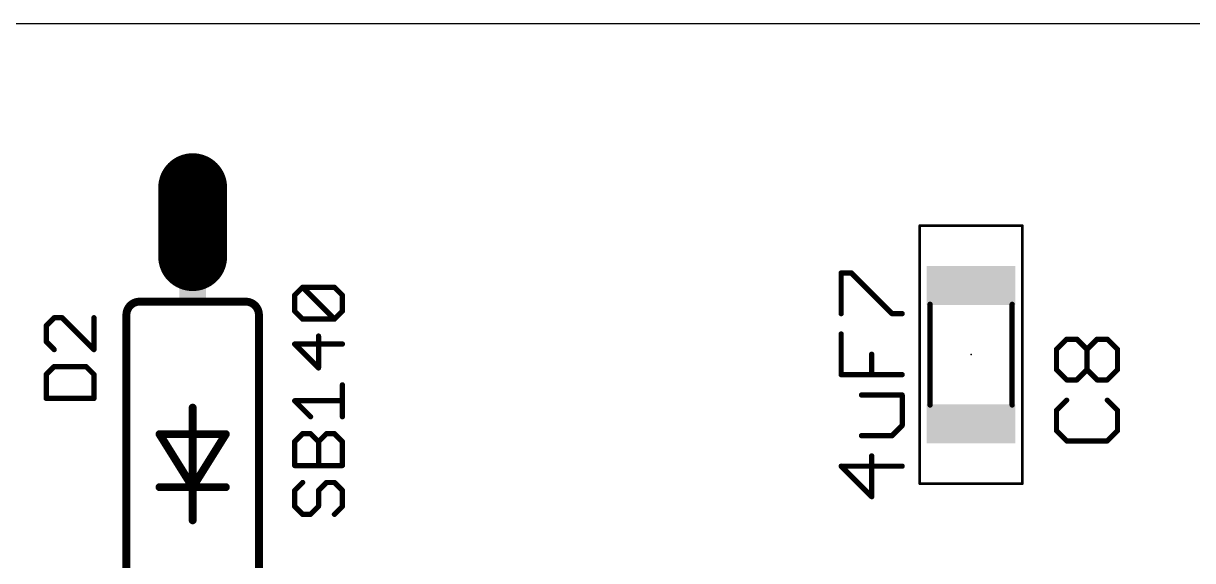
# Model space of a CAD drawing. Extents: x -7 to 105, y 1 to 61.
# Drawn here: x 53.9 to 76.32, y 46.85 to 57.15 of the extents above; entities that cross this region are included whole.
import ezdxf

# ---------------------------------------------------------------- set-up
doc = ezdxf.new("R2010")
doc.units = 0
for name, color, linetype in [('17', 110, 'CONTINUOUS'), ('20', 53, 'CONTINUOUS'), ('21', 253, 'CONTINUOUS'), ('23', 53, 'CONTINUOUS'), ('25', 253, 'CONTINUOUS'), ('27', 253, 'CONTINUOUS'), ('39', 12, 'CONTINUOUS'), ('44', 253, 'CONTINUOUS'), ('51', 253, 'CONTINUOUS')]:
    doc.layers.add(name, color=color, linetype=linetype)

# ---------------------------------------------------------------- blocks, each defined once
blk = doc.blocks.new('RECT')
blk.add_solid([(-0.5, -0.5), (0.5, -0.5), (-0.5, 0.5), (0.5, 0.5)])
blk = doc.blocks.new('LONGP100')
at = {"const_width": 1}
blk.add_lwpolyline([(-0.5, 0), (0.5, 0)], dxfattribs=at)
at = {"const_width": 0.5}
for points in [[(-0.5, 0.25, 1), (-0.5, -0.25)], [(0.5, -0.25, 1), (0.5, 0.25)]]:
    blk.add_lwpolyline(points, format="xyb", dxfattribs=at)

msp = doc.modelspace()

# ---------------------------------------------------------------- linework, layer by layer
at = {"layer": '20'}
msp.add_line((0, 57.15), (104.775, 57.15), dxfattribs=at)
at = {"layer": '21'}
for points, const_width in [([(56.134, 51.816, 0.4142), (55.88, 51.562)], 0.1524), ([(56.134, 51.8541, 1), (56.134, 51.7779)], 0.0762), ([(56.134, 51.7779, 1), (56.134, 51.8541)], 0.0762), ([(58.42, 51.562, 0.4142), (58.166, 51.816)], 0.1524), ([(58.166, 51.8541, 1), (58.166, 51.7779)], 0.0762), ([(58.166, 51.7779, 1), (58.166, 51.8541)], 0.0762), ([(55.9181, 51.562, 1), (55.8419, 51.562)], 0.0762), ([(55.8419, 51.562, 1), (55.9181, 51.562)], 0.0762), ([(58.4581, 51.562, 1), (58.3819, 51.562)], 0.0762), ([(58.3819, 51.562, 1), (58.4581, 51.562)], 0.0762), ([(57.1881, 49.784, 1), (57.1119, 49.784)], 0.0762), ([(56.515, 49.3141, 1), (56.515, 49.2379)], 0.0762), ([(56.5473, 49.2962, 1), (56.4827, 49.2558)], 0.0762), ([(57.8173, 49.2558, 1), (57.7527, 49.2962)], 0.0762), ([(57.785, 49.2379, 1), (57.785, 49.3141)], 0.0762), ([(56.515, 48.2981, 1), (56.515, 48.2219)], 0.0762), ([(57.1881, 48.26, 1), (57.1119, 48.26)], 0.0762), ([(57.15, 48.2981, 1), (57.15, 48.2219)], 0.0762), ([(57.1177, 48.2802, 1), (57.1823, 48.2398)], 0.0762), ([(57.1119, 48.26, 1), (57.1881, 48.26)], 0.0762), ([(57.1177, 48.2398, 1), (57.1823, 48.2802)], 0.0762), ([(57.15, 48.2219, 1), (57.15, 48.2981)], 0.0762), ([(57.785, 48.2219, 1), (57.785, 48.2981)], 0.0762), ([(57.1119, 47.625, 1), (57.1881, 47.625)], 0.0762)]:
    msp.add_lwpolyline(points, format="xyb", dxfattribs=dict(at, const_width=const_width))
at = {"layer": '21', "const_width": 0.1524}
for points in [[(58.166, 51.816), (56.134, 51.816)], [(55.88, 44.958), (55.88, 51.562)], [(58.42, 44.958), (58.42, 51.562)], [(57.15, 48.26), (57.15, 49.784)], [(56.515, 49.276), (57.785, 49.276)], [(57.15, 48.26), (56.515, 49.276)], [(57.785, 49.276), (57.15, 48.26)], [(56.515, 48.26), (57.15, 48.26)], [(57.15, 47.625), (57.15, 48.26)], [(57.15, 48.26), (57.785, 48.26)]]:
    msp.add_lwpolyline(points, dxfattribs=at)
at = {"layer": '23'}
for p in [(72.0725, 50.8), (57.15, 48.26)]:
    msp.add_point(p, dxfattribs=at)
at = {"layer": '25', "const_width": 0.1016}
for points in [[(54.495, 51.5074), (54.3425, 51.3549)], [(54.6476, 51.5074), (54.495, 51.5074)], [(55.2577, 50.8973), (54.6476, 51.5074)], [(55.2577, 51.5074), (55.2577, 50.8973)], [(54.3425, 51.3549), (54.3425, 51.0498)], [(73.7098, 50.9011), (73.9047, 51.096)], [(73.9047, 51.096), (74.0996, 51.096)], [(74.0996, 51.096), (74.2945, 50.9011)], [(74.2945, 50.9011), (74.4894, 51.096)], [(74.4894, 51.096), (74.6843, 51.096)], [(74.6843, 51.096), (74.8792, 50.9011)], [(54.3425, 51.0498), (54.495, 50.8973)], [(73.7098, 50.5113), (73.7098, 50.9011)], [(74.2945, 50.5113), (74.2945, 50.9011)], [(74.8792, 50.9011), (74.8792, 50.5113)], [(54.495, 50.5719), (54.3425, 50.4194)], [(54.3425, 50.4194), (54.3425, 49.9618)], [(55.1052, 50.5719), (54.495, 50.5719)], [(55.2577, 50.4194), (55.1052, 50.5719)], [(55.2577, 49.9618), (55.2577, 50.4194)], [(73.9047, 50.3164), (73.7098, 50.5113)], [(74.2945, 50.5113), (74.0996, 50.3164)], [(74.4894, 50.3164), (74.2945, 50.5113)], [(74.8792, 50.5113), (74.6843, 50.3164)], [(74.0996, 50.3164), (73.9047, 50.3164)], [(74.6843, 50.3164), (74.4894, 50.3164)], [(54.3425, 49.9618), (55.2577, 49.9618)], [(73.9047, 49.9266), (73.7098, 49.7317)], [(73.7098, 49.7317), (73.7098, 49.3419)], [(74.8792, 49.7317), (74.6843, 49.9266)], [(74.8792, 49.3419), (74.8792, 49.7317)], [(73.7098, 49.3419), (73.9047, 49.147)], [(74.6843, 49.147), (74.8792, 49.3419)], [(73.9047, 49.147), (74.6843, 49.147)]]:
    msp.add_lwpolyline(points, dxfattribs=at)
at = {"layer": '25', "const_width": 0.0508}
for points in [[(54.495, 51.5328, 1), (54.495, 51.482)], [(54.513, 51.4895, 1), (54.4771, 51.5254)], [(54.6655, 51.5254, 1), (54.6296, 51.4895)], [(54.6476, 51.482, 1), (54.6476, 51.5328)], [(55.2831, 51.5074, 1), (55.2323, 51.5074)], [(54.3679, 51.3549, 1), (54.3171, 51.3549)], [(54.3246, 51.3729, 1), (54.3605, 51.3369)], [(73.9047, 51.1214, 1), (73.9047, 51.0706)], [(73.9227, 51.078, 1), (73.8867, 51.114)], [(74.1176, 51.114, 1), (74.0816, 51.078)], [(74.0996, 51.0706, 1), (74.0996, 51.1214)], [(74.4894, 51.1214, 1), (74.4894, 51.0706)], [(74.5074, 51.078, 1), (74.4714, 51.114)], [(74.7023, 51.114, 1), (74.6663, 51.078)], [(74.6843, 51.0706, 1), (74.6843, 51.1214)], [(54.3171, 51.0498, 1), (54.3679, 51.0498)], [(54.3605, 51.0678, 1), (54.3246, 51.0319)], [(54.4771, 50.8794, 1), (54.513, 50.9153)], [(55.2323, 50.8973, 1), (55.2831, 50.8973)], [(55.2397, 50.8794, 1), (55.2757, 50.9153)], [(73.6918, 50.9191, 1), (73.7278, 50.8831)], [(73.7352, 50.9011, 1), (73.6844, 50.9011)], [(74.2765, 50.9191, 1), (74.3125, 50.8831)], [(74.3199, 50.9011, 1), (74.2691, 50.9011)], [(74.2765, 50.8831, 1), (74.3125, 50.9191)], [(74.9046, 50.9011, 1), (74.8538, 50.9011)], [(74.8612, 50.8831, 1), (74.8972, 50.9191)], [(54.3679, 50.4194, 1), (54.3171, 50.4194)], [(54.3246, 50.4374, 1), (54.3605, 50.4014)], [(54.495, 50.5973, 1), (54.495, 50.5465)], [(54.513, 50.554, 1), (54.4771, 50.5899)], [(55.1231, 50.5899, 1), (55.0872, 50.554)], [(55.1052, 50.5465, 1), (55.1052, 50.5973)], [(55.2831, 50.4194, 1), (55.2323, 50.4194)], [(55.2397, 50.4014, 1), (55.2757, 50.4374)], [(73.7278, 50.5293, 1), (73.6918, 50.4933)], [(73.6844, 50.5113, 1), (73.7352, 50.5113)], [(74.3125, 50.5293, 1), (74.2765, 50.4933)], [(74.2691, 50.5113, 1), (74.3199, 50.5113)], [(74.3125, 50.4933, 1), (74.2765, 50.5293)], [(74.8538, 50.5113, 1), (74.9046, 50.5113)], [(74.8972, 50.4933, 1), (74.8612, 50.5293)], [(73.9047, 50.3418, 1), (73.9047, 50.291)], [(73.8867, 50.2984, 1), (73.9227, 50.3344)], [(74.0816, 50.3344, 1), (74.1176, 50.2984)], [(74.0996, 50.291, 1), (74.0996, 50.3418)], [(74.4894, 50.3418, 1), (74.4894, 50.291)], [(74.4714, 50.2984, 1), (74.5074, 50.3344)], [(74.6663, 50.3344, 1), (74.7023, 50.2984)], [(74.6843, 50.291, 1), (74.6843, 50.3418)], [(54.3425, 49.9872, 1), (54.3425, 49.9364)], [(54.3171, 49.9618, 1), (54.3679, 49.9618)], [(55.2323, 49.9618, 1), (55.2831, 49.9618)], [(55.2577, 49.9364, 1), (55.2577, 49.9872)], [(73.6918, 49.7497, 1), (73.7278, 49.7137)], [(73.7352, 49.7317, 1), (73.6844, 49.7317)], [(73.9227, 49.9086, 1), (73.8867, 49.9446)], [(74.7023, 49.9446, 1), (74.6663, 49.9086)], [(74.9046, 49.7317, 1), (74.8538, 49.7317)], [(74.8612, 49.7137, 1), (74.8972, 49.7497)], [(73.7278, 49.3599, 1), (73.6918, 49.3239)], [(73.6844, 49.3419, 1), (73.7352, 49.3419)], [(74.8538, 49.3419, 1), (74.9046, 49.3419)], [(74.8972, 49.3239, 1), (74.8612, 49.3599)], [(73.9047, 49.1724, 1), (73.9047, 49.1216)], [(73.8867, 49.129, 1), (73.9227, 49.165)], [(74.6663, 49.165, 1), (74.7023, 49.129)], [(74.6843, 49.1216, 1), (74.6843, 49.1724)]]:
    msp.add_lwpolyline(points, format="xyb", dxfattribs=at)
at = {"layer": '27', "const_width": 0.1016}
for points in [[(69.5823, 51.5864), (69.5823, 52.366)], [(69.5823, 52.366), (69.7772, 52.366)], [(69.7772, 52.366), (70.5568, 51.5864)], [(59.105, 51.939), (59.2576, 52.0915)], [(59.2576, 52.0915), (59.8677, 52.0915)], [(59.8677, 51.4814), (59.2576, 52.0915)], [(59.8677, 52.0915), (60.0202, 51.939)], [(59.105, 51.6339), (59.105, 51.939)], [(60.0202, 51.939), (60.0202, 51.6339)], [(59.2576, 51.4814), (59.105, 51.6339)], [(60.0202, 51.6339), (59.8677, 51.4814)], [(70.5568, 51.5864), (70.7517, 51.5864)], [(59.8677, 51.4814), (59.2576, 51.4814)], [(59.5626, 50.5459), (59.5626, 51.156)], [(69.5823, 50.417), (69.5823, 51.1966)], [(60.0202, 51.0034), (59.105, 51.0034)], [(59.105, 51.0034), (59.5626, 50.5459)], [(70.167, 50.417), (70.167, 50.8068)], [(70.7517, 50.417), (69.5823, 50.417)], [(60.0202, 49.6103), (60.0202, 50.2205)], [(70.7517, 50.0272), (69.9721, 50.0272)], [(70.7517, 49.4425), (70.7517, 50.0272)], [(59.4101, 49.6103), (59.105, 49.9154)], [(59.105, 49.9154), (60.0202, 49.9154)], [(59.105, 49.1324), (59.2576, 49.2849)], [(59.2576, 49.2849), (59.4101, 49.2849)], [(59.4101, 49.2849), (59.5626, 49.1324)], [(59.5626, 49.1324), (59.7151, 49.2849)], [(59.7151, 49.2849), (59.8677, 49.2849)], [(59.8677, 49.2849), (60.0202, 49.1324)], [(70.5568, 49.2476), (70.7517, 49.4425)], [(59.105, 48.6748), (59.105, 49.1324)], [(59.5626, 48.6748), (59.5626, 49.1324)], [(60.0202, 49.1324), (60.0202, 48.6748)], [(69.9721, 49.2476), (70.5568, 49.2476)], [(70.167, 48.0782), (70.167, 48.8578)], [(60.0202, 48.6748), (59.105, 48.6748)], [(70.7517, 48.6629), (69.5823, 48.6629)], [(69.5823, 48.6629), (70.167, 48.0782)], [(59.2576, 48.3494), (59.105, 48.1969)], [(59.105, 48.1969), (59.105, 47.8918)], [(59.5626, 48.1969), (59.7151, 48.3494)], [(59.5626, 47.8918), (59.5626, 48.1969)], [(59.7151, 48.3494), (59.8677, 48.3494)], [(59.8677, 48.3494), (60.0202, 48.1969)], [(60.0202, 48.1969), (60.0202, 47.8918)], [(59.105, 47.8918), (59.2576, 47.7393)], [(59.2576, 47.7393), (59.4101, 47.7393)], [(59.4101, 47.7393), (59.5626, 47.8918)], [(60.0202, 47.8918), (59.8677, 47.7393)]]:
    msp.add_lwpolyline(points, dxfattribs=at)
at = {"layer": '27', "const_width": 0.0508}
for points in [[(69.6077, 52.366, 1), (69.5569, 52.366)], [(69.5823, 52.3914, 1), (69.5823, 52.3406)], [(69.7952, 52.384, 1), (69.7592, 52.348)], [(69.7772, 52.3406, 1), (69.7772, 52.3914)], [(59.2755, 52.1095, 1), (59.2396, 52.0735)], [(59.2576, 52.1169, 1), (59.2576, 52.0661)], [(59.2755, 52.0735, 1), (59.2396, 52.1095)], [(59.8856, 52.1095, 1), (59.8497, 52.0735)], [(59.8677, 52.0661, 1), (59.8677, 52.1169)], [(59.1304, 51.939, 1), (59.0796, 51.939)], [(59.0871, 51.9569, 1), (59.123, 51.921)], [(60.0456, 51.939, 1), (59.9948, 51.939)], [(60.0022, 51.921, 1), (60.0382, 51.9569)], [(59.123, 51.6519, 1), (59.0871, 51.6159)], [(59.0796, 51.6339, 1), (59.1304, 51.6339)], [(59.9948, 51.6339, 1), (60.0456, 51.6339)], [(60.0382, 51.6159, 1), (60.0022, 51.6519)], [(69.5569, 51.5864, 1), (69.6077, 51.5864)], [(70.5568, 51.6118, 1), (70.5568, 51.561)], [(70.5388, 51.5684, 1), (70.5748, 51.6044)], [(70.7517, 51.561, 1), (70.7517, 51.6118)], [(59.2576, 51.5068, 1), (59.2576, 51.456)], [(59.2396, 51.4634, 1), (59.2755, 51.4993)], [(59.8497, 51.4993, 1), (59.8856, 51.4634)], [(59.8497, 51.4634, 1), (59.8856, 51.4993)], [(59.8677, 51.456, 1), (59.8677, 51.5068)], [(59.588, 51.156, 1), (59.5372, 51.156)], [(69.6077, 51.1966, 1), (69.5569, 51.1966)], [(59.105, 51.0288, 1), (59.105, 50.978)], [(59.123, 51.0214, 1), (59.0871, 50.9855)], [(60.0202, 50.978, 1), (60.0202, 51.0288)], [(70.1924, 50.8068, 1), (70.1416, 50.8068)], [(59.5372, 50.5459, 1), (59.588, 50.5459)], [(59.5446, 50.5279, 1), (59.5806, 50.5638)], [(69.5823, 50.4424, 1), (69.5823, 50.3916)], [(69.5569, 50.417, 1), (69.6077, 50.417)], [(70.1416, 50.417, 1), (70.1924, 50.417)], [(70.7517, 50.3916, 1), (70.7517, 50.4424)], [(60.0456, 50.2205, 1), (59.9948, 50.2205)], [(69.9721, 50.0526, 1), (69.9721, 50.0018)], [(70.7771, 50.0272, 1), (70.7263, 50.0272)], [(70.7517, 50.0018, 1), (70.7517, 50.0526)], [(59.123, 49.9334, 1), (59.0871, 49.8974)], [(59.105, 49.9408, 1), (59.105, 49.89)], [(60.0202, 49.89, 1), (60.0202, 49.9408)], [(59.3921, 49.5924, 1), (59.428, 49.6283)], [(59.9948, 49.6103, 1), (60.0456, 49.6103)], [(59.2576, 49.3103, 1), (59.2576, 49.2595)], [(59.2755, 49.267, 1), (59.2396, 49.3029)], [(59.428, 49.3029, 1), (59.3921, 49.267)], [(59.4101, 49.2595, 1), (59.4101, 49.3103)], [(59.7151, 49.3103, 1), (59.7151, 49.2595)], [(59.7331, 49.267, 1), (59.6972, 49.3029)], [(59.8856, 49.3029, 1), (59.8497, 49.267)], [(59.8677, 49.2595, 1), (59.8677, 49.3103)], [(70.7263, 49.4425, 1), (70.7771, 49.4425)], [(70.7697, 49.4245, 1), (70.7337, 49.4605)], [(59.1304, 49.1324, 1), (59.0796, 49.1324)], [(59.0871, 49.1504, 1), (59.123, 49.1144)], [(59.5446, 49.1504, 1), (59.5806, 49.1144)], [(59.588, 49.1324, 1), (59.5372, 49.1324)], [(59.5446, 49.1144, 1), (59.5806, 49.1504)], [(60.0456, 49.1324, 1), (59.9948, 49.1324)], [(60.0022, 49.1144, 1), (60.0382, 49.1504)], [(69.9721, 49.273, 1), (69.9721, 49.2222)], [(70.5388, 49.2656, 1), (70.5748, 49.2296)], [(70.5568, 49.2222, 1), (70.5568, 49.273)], [(70.1924, 48.8578, 1), (70.1416, 48.8578)], [(59.105, 48.7002, 1), (59.105, 48.6494)], [(59.0796, 48.6748, 1), (59.1304, 48.6748)], [(59.5372, 48.6748, 1), (59.588, 48.6748)], [(59.9948, 48.6748, 1), (60.0456, 48.6748)], [(60.0202, 48.6494, 1), (60.0202, 48.7002)], [(69.6003, 48.6809, 1), (69.5643, 48.6449)], [(69.5823, 48.6883, 1), (69.5823, 48.6375)], [(70.7517, 48.6375, 1), (70.7517, 48.6883)], [(59.1304, 48.1969, 1), (59.0796, 48.1969)], [(59.0871, 48.2149, 1), (59.123, 48.1789)], [(59.2755, 48.3315, 1), (59.2396, 48.3674)], [(59.5446, 48.2149, 1), (59.5806, 48.1789)], [(59.588, 48.1969, 1), (59.5372, 48.1969)], [(59.7151, 48.3748, 1), (59.7151, 48.324)], [(59.7331, 48.3315, 1), (59.6972, 48.3674)], [(59.8856, 48.3674, 1), (59.8497, 48.3315)], [(59.8677, 48.324, 1), (59.8677, 48.3748)], [(60.0456, 48.1969, 1), (59.9948, 48.1969)], [(60.0022, 48.1789, 1), (60.0382, 48.2149)], [(70.1416, 48.0782, 1), (70.1924, 48.0782)], [(70.149, 48.0602, 1), (70.185, 48.0962)], [(59.0796, 47.8918, 1), (59.1304, 47.8918)], [(59.123, 47.9098, 1), (59.0871, 47.8739)], [(59.2576, 47.7647, 1), (59.2576, 47.7139)], [(59.2396, 47.7213, 1), (59.2755, 47.7573)], [(59.3921, 47.7573, 1), (59.428, 47.7213)], [(59.4101, 47.7139, 1), (59.4101, 47.7647)], [(59.5372, 47.8918, 1), (59.588, 47.8918)], [(59.5806, 47.8739, 1), (59.5446, 47.9098)], [(59.8497, 47.7573, 1), (59.8856, 47.7213)], [(59.9948, 47.8918, 1), (60.0456, 47.8918)], [(60.0382, 47.8739, 1), (60.0022, 47.9098)]]:
    msp.add_lwpolyline(points, format="xyb", dxfattribs=at)
at = {"layer": '39', "const_width": 0.0508}
for points in [[(71.0895, 48.327), (71.0895, 53.273)], [(71.0895, 53.273), (73.0555, 53.273)], [(73.0555, 53.273), (73.0555, 48.327)], [(73.0555, 48.327), (71.0895, 48.327)]]:
    msp.add_lwpolyline(points, dxfattribs=at)
at = {"layer": '39', "const_width": 0.0254}
for points in [[(71.1022, 53.273, 1), (71.0768, 53.273)], [(71.0895, 53.2857, 1), (71.0895, 53.2603)], [(73.0682, 53.273, 1), (73.0428, 53.273)], [(73.0555, 53.2603, 1), (73.0555, 53.2857)], [(71.0895, 48.3397, 1), (71.0895, 48.3143)], [(71.0768, 48.327, 1), (71.1022, 48.327)], [(73.0428, 48.327, 1), (73.0682, 48.327)], [(73.0555, 48.3143, 1), (73.0555, 48.3397)]]:
    msp.add_lwpolyline(points, format="xyb", dxfattribs=at)
at = {"layer": '44'}
msp.add_circle((57.15, 53.34), 0.4064, dxfattribs=at)
at = {"layer": '51'}
for points, const_width in [([(57.15, 53.34), (57.15, 52.451)], 0.508), ([(71.2855, 51.765), (71.2855, 49.835)], 0.1016), ([(72.8595, 51.765), (72.8595, 49.835)], 0.1016)]:
    msp.add_lwpolyline(points, dxfattribs=dict(at, const_width=const_width))
for points, const_width in [([(57.277, 53.34, 1), (57.023, 53.34)], 0.254), ([(57.023, 52.451, 1), (57.277, 52.451)], 0.254), ([(71.3109, 51.765, 1), (71.2601, 51.765)], 0.0508), ([(72.8849, 51.765, 1), (72.8341, 51.765)], 0.0508), ([(71.2601, 49.835, 1), (71.3109, 49.835)], 0.0508), ([(72.8341, 49.835, 1), (72.8849, 49.835)], 0.0508)]:
    msp.add_lwpolyline(points, format="xyb", dxfattribs=dict(at, const_width=const_width))

# ---------------------------------------------------------------- block references
at = {"layer": '17', "xscale": 1.3208, "yscale": 1.3208, "rotation": 90}
msp.add_blockref('LONGP100', (57.15, 53.34), dxfattribs=at)
msp.add_blockref('LONGP100', (57.15, 53.34), dxfattribs=at)
at = {"layer": '21', "xscale": 0.635, "yscale": 0.508, "rotation": 90}
msp.add_blockref('RECT', (57.15, 52.1335), dxfattribs=at)
at = {"layer": '51', "xscale": 0.7501, "yscale": 1.7, "rotation": 270}
for p in [(72.0716, 52.1268), (72.0734, 49.4733)]:
    msp.add_blockref('RECT', p, dxfattribs=at)

doc.saveas('drawing.dxf')
